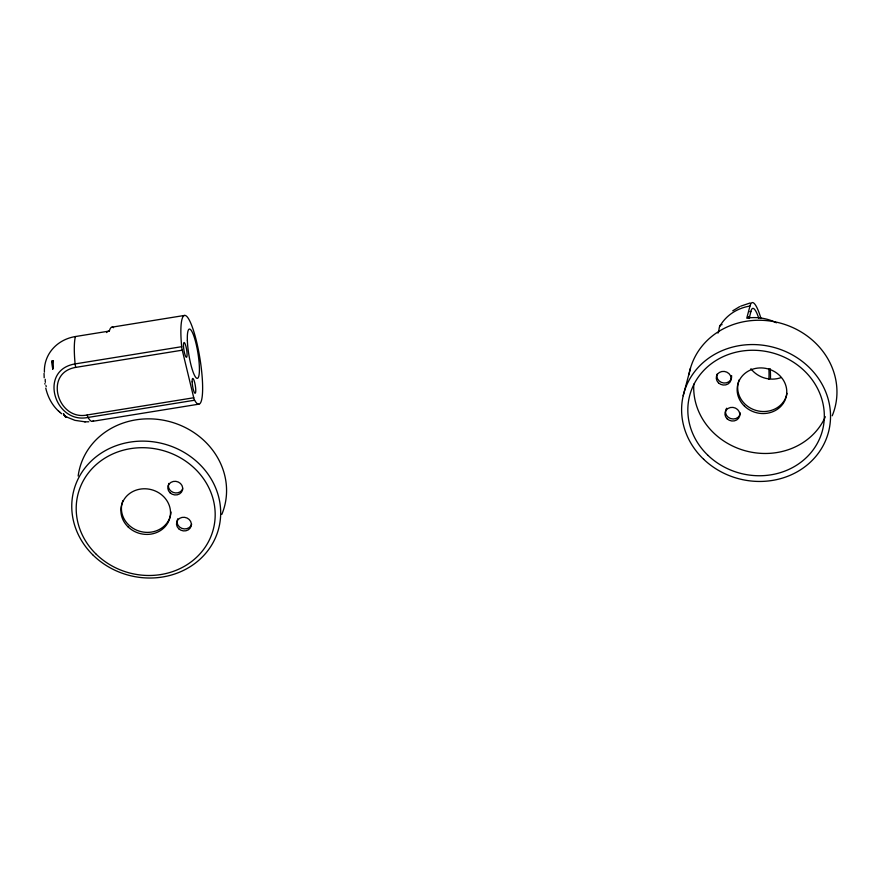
<?xml version="1.0" encoding="UTF-8"?>
<svg xmlns="http://www.w3.org/2000/svg" width="881" height="881" viewBox="0 0 881 881"><rect width="100%" height="100%" fill="white"/><g stroke="black" fill="none" stroke-linecap="round" stroke-linejoin="round"><path stroke-width="1.32" d="M52.739 369.128A36.176 6.674 80.8 0 1 52.265 361.86L53.124 360.77L52.045 360.935A39.942 7.367 80.8 0 0 52.739 369.128L52.75 367.663M683.193 395.767L690.484 368.159M717.96 333.106C719.568 332.027 718.29 323.514 722.079 324.671M760.975 318.515A39.942 7.367 80.8 0 0 749.973 306.048L746.769 318.195A44.931 40.79 14.8 0 1 776.425 322.809M749.092 318.526L750.964 311.434A39.942 36.264 14.8 0 0 749.764 311.797M732.75 310.795L739.666 306.632M740.69 306.159L750.16 302.976M193.743 397.76L182.268 350.175L75.7 367.388C43.191 372.894 57.849 421.14 87.164 414.973L193.743 397.76A4.989 0.925 80.8 0 0 194.591 400.227L88.023 417.44C54.655 424.521 37.982 370.053 75.116 363.908L181.684 346.696A44.931 8.292 80.8 0 1 188.038 317.975A44.931 8.292 80.8 0 1 202.123 376.385A44.931 8.292 80.8 0 1 194.591 400.227M111.997 327.159L184.448 315.453M44.413 372.123A39.942 36.264 14.8 0 1 75.425 336.542L109.332 331.058A44.931 8.292 80.8 0 1 113.561 327.688M65.59 417.098L66.659 416.922L65.359 416.173A36.176 6.674 80.8 0 1 63.553 413.982A39.942 7.367 80.8 0 0 65.59 417.098L65.359 416.173M92.439 421.349L198.809 404.17M67.22 417.242L74.962 420.347L85.193 421.845M84.785 421.856L88.838 421.768M59.897 412.275L61.791 413.806M45.757 388.136C47.783 396.857 52.023 405.216 58.741 411.251M58.421 410.975L60.227 412.572M64.038 414.577L63.553 413.982M52.045 360.935L52.265 361.86M44.843 383.532L44.931 384.127M44.182 377.784L44.05 373.39M66.659 417.109A40.141 14.096 87 0 1 64.038 414.929M93.573 420.567A44.931 8.292 80.8 0 1 88.023 417.44A4.989 0.925 80.8 0 1 87.164 414.973M75.425 336.542A44.931 8.292 80.8 0 0 75.116 363.908A4.989 0.925 80.8 0 0 75.7 367.388M46.264 386.638A4.989 0.925 80.8 0 1 45.933 385.449M45.36 382.299A4.989 0.925 80.8 0 1 45.25 379.315M53.047 367.862A40.141 14.349 84.4 0 1 53.378 361.078M182.268 350.175A4.989 0.925 80.8 0 1 181.684 346.696M106.524 332.555A4.989 4.537 14.8 0 1 109.332 331.058M78.167 476.026A74.896 67.98 14.8 0 1 169.681 421.625A74.896 67.98 14.8 0 1 221.825 514.383M171.002 511.993A24.965 22.664 14.8 0 1 141.081 531.639A24.965 22.664 14.8 0 1 122.988 500.54M182.774 488.823A7.489 6.795 14.8 0 1 173.183 492.402A7.489 6.795 14.8 0 1 168.833 483.405M191.673 524.14A7.489 6.795 14.8 0 1 181.849 528.369A7.489 6.795 14.8 0 1 177.808 518.744M719.689 326.554A44.931 40.79 14.8 0 1 749.973 306.048M770.247 368.721A39.942 7.367 80.8 0 1 770.457 378.489M748.156 317.865A39.942 36.264 14.8 0 1 749.357 317.501M750.92 311.246A31.364 5.793 80.8 0 1 758.816 318.36M768.871 368.732A31.364 5.793 80.8 0 1 768.838 379.282M787.008 393.344A24.965 22.664 14.8 0 1 756.162 410.469A24.965 22.664 14.8 0 1 739.258 379.678M731.626 375.636A7.489 6.795 14.8 0 1 723.775 383.004A7.489 6.795 14.8 0 1 717.046 374.15M740.348 412.903A7.489 6.795 14.8 0 1 730.635 418.574A7.489 6.795 14.8 0 1 726.627 408.233M780.995 377.63A24.965 22.664 14.8 0 1 750.92 368.754M688.942 374.799A74.896 67.98 14.8 0 1 781.48 323.426A74.896 67.98 14.8 0 1 832.215 415.788M825.354 416.735A68.652 62.32 14.8 0 1 747.121 451.259A68.652 62.32 14.8 0 1 693.821 384.061M749.533 316.929L749.522 316.896A39.942 36.264 14.8 0 0 748.321 317.259A39.909 36.231 14.8 0 1 749.533 316.929M187.356 340.253A24.965 4.603 80.8 0 0 196.948 378.334A24.965 4.603 80.8 0 0 195.78 342.566A24.965 4.603 80.8 0 0 187.356 340.253M183.479 345.87A7.489 1.377 80.8 0 0 186.354 357.29A7.489 1.377 80.8 0 0 186.001 346.563A7.489 1.377 80.8 0 0 183.479 345.87M192.146 381.836A7.489 1.377 80.8 0 0 195.02 393.256A7.489 1.377 80.8 0 0 194.679 382.53A7.489 1.377 80.8 0 0 192.146 381.836M128.23 527.025A24.965 22.664 14.8 0 0 169.703 518.446A24.965 22.664 14.8 0 0 139.154 489.318A24.965 22.664 14.8 0 0 128.23 527.025M170.022 492.765A7.489 6.795 14.8 0 0 182.466 490.188A7.489 6.795 14.8 0 0 173.304 481.455A7.489 6.795 14.8 0 0 170.022 492.765M178.7 528.732A7.489 6.795 14.8 0 0 191.144 526.155A7.489 6.795 14.8 0 0 181.982 517.422A7.489 6.795 14.8 0 0 178.7 528.732M92.648 554.7A74.896 67.98 14.8 0 0 217.794 531.595A74.896 67.98 14.8 0 0 128.241 442.427A74.896 67.98 14.8 0 0 92.648 554.7M95.677 553.709A69.896 63.454 14.8 0 0 212.486 532.146A69.896 63.454 14.8 0 0 128.912 448.925A69.896 63.454 14.8 0 0 95.677 553.709M703.666 459.276A74.896 67.98 14.8 0 0 828.085 433.551A74.896 67.98 14.8 0 0 736.461 346.178A74.896 67.98 14.8 0 0 703.666 459.276M708.038 455.422A68.652 62.32 14.8 0 0 822.083 431.844A68.652 62.32 14.8 0 0 738.091 351.75A68.652 62.32 14.8 0 0 708.038 455.422M744.489 406.163A24.965 22.664 14.8 0 0 785.962 397.584A24.965 22.664 14.8 0 0 755.424 368.456A24.965 22.664 14.8 0 0 744.489 406.163M718.467 382.85A7.489 6.795 14.8 0 0 730.911 380.284A7.489 6.795 14.8 0 0 721.748 371.54A7.489 6.795 14.8 0 0 718.467 382.85M727.144 418.827A7.489 6.795 14.8 0 0 739.588 416.25A7.489 6.795 14.8 0 0 730.426 407.518A7.489 6.795 14.8 0 0 727.144 418.827"/></g></svg>
